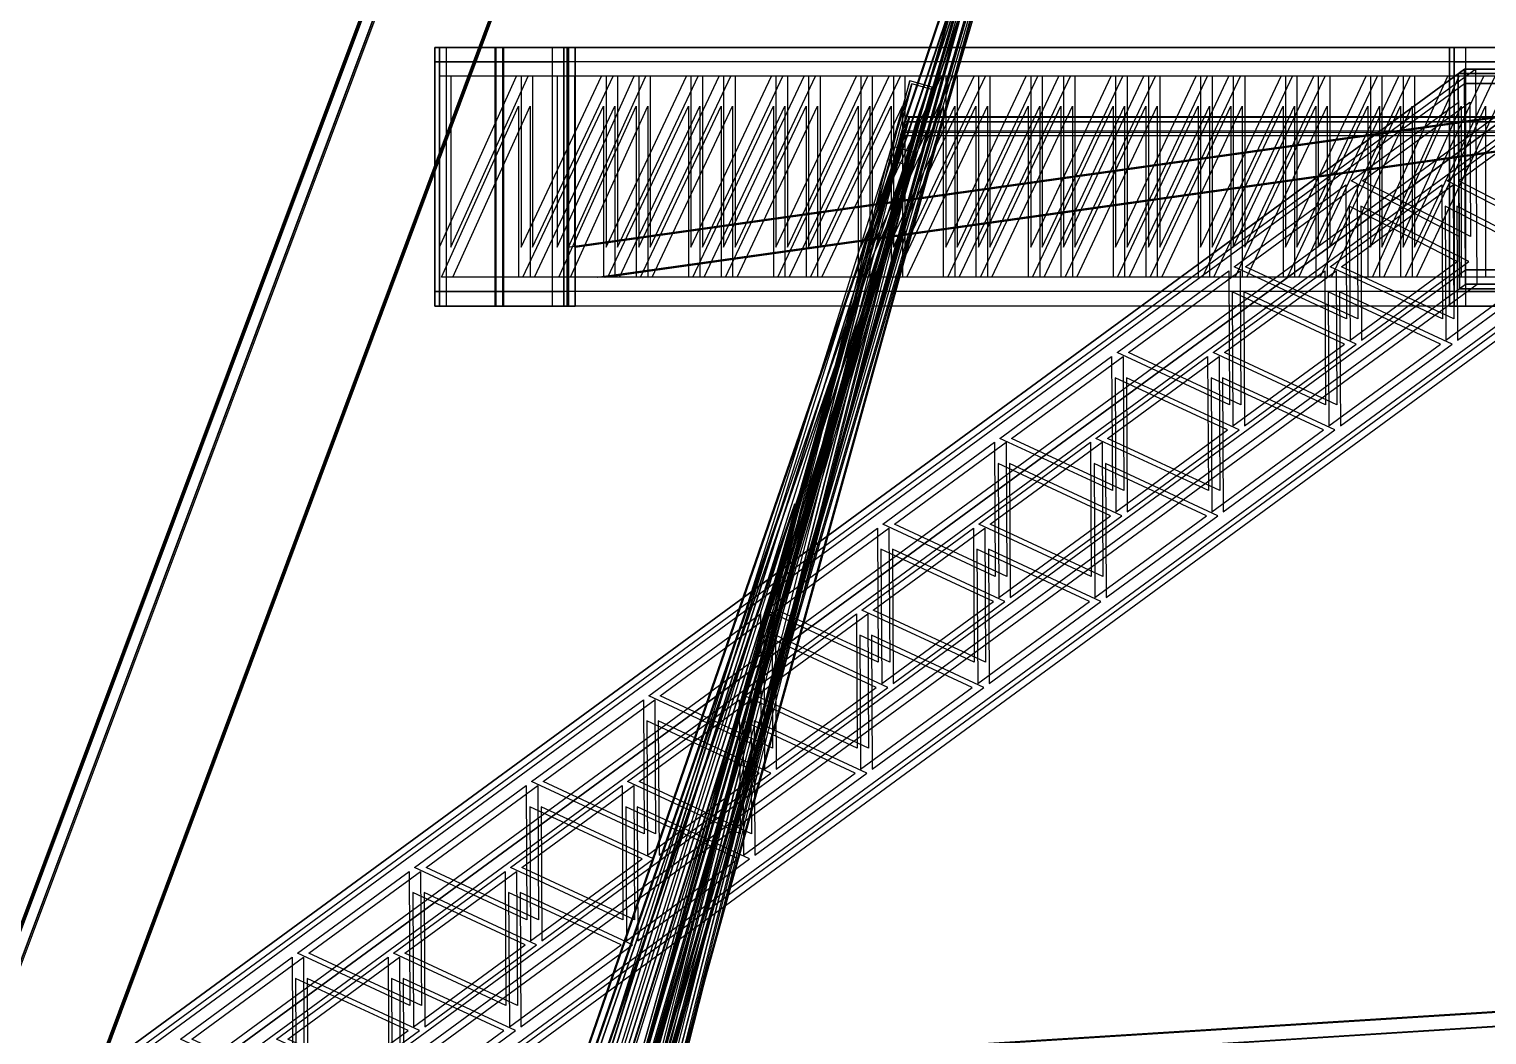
# Model space of a CAD drawing. Header units: millimetres. Extents: x -48000 to 1060615, y -2000 to 333000.
# Drawn here: x -27233 to -25205, y 38328 to 39728 of the extents above; entities that cross this region are included whole.
import ezdxf

# ---------------------------------------------------------------- set-up
doc = ezdxf.new("R2010")
doc.units = ezdxf.units.MM
doc.layers.add('D-STR-STRC', color=7, linetype='Continuous', lineweight=25)

msp = doc.modelspace()

# ---------------------------------------------------------------- linework, layer by layer
at = {"layer": 'D-STR-STRC'}
for points in [[(-26621.23, 37461.65), (-25802.5, 40264.84)], [(-26590.4, 37453.06), (-25771.68, 40256.26)], [(-26015.39, 39598.74), (-25808.32, 40213.24)], [(-25808.32, 40213.24), (-26015.39, 39598.74)], [(-26020.77, 39579.49), (-25813.66, 40193.97)], [(-25813.66, 40193.97), (-26020.77, 39579.49)], [(-26648.27, 37362.74), (-25829.54, 40165.93)], [(-26617.44, 37354.16), (-25798.72, 40157.35)], [(-31179.55, 27964.44), (-26661.6, 40035.56)], [(-31179.55, 27964.44), (-26661.6, 40035.56)], [(-31159.55, 27964.44), (-26641.6, 40035.56)], [(-25250.55, 39702.22), (-26668.67, 39702.22)], [(-26662.33, 39702.22), (-26668.67, 39702.22)], [(-25250.55, 39702.22), (-26668.67, 39702.22)], [(-26662.33, 39702.22), (-26668.67, 39702.22)], [(-4250.15, 39702.22), (-26584.55, 39702.22)], [(-26484.75, 39702.22), (-26584.55, 39702.22)], [(-4250.15, 39702.22), (-26584.55, 39702.22)], [(-26484.75, 39702.22), (-26584.55, 39702.22)], [(-4238.74, 39702.22), (-26573.15, 39702.22)], [(-26473.35, 39702.22), (-26573.15, 39702.22)], [(-4238.74, 39702.22), (-26573.15, 39702.22)], [(-26473.35, 39702.22), (-26573.15, 39702.22)], [(-25070.91, 39702.22), (-26489.03, 39702.22)], [(-26482.69, 39702.22), (-26489.03, 39702.22)], [(-25070.91, 39702.22), (-26489.03, 39702.22)], [(-26482.69, 39702.22), (-26489.03, 39702.22)], [(-25250.55, 39702.22), (-25256.88, 39702.22)], [(-25250.55, 39702.22), (-25256.88, 39702.22)], [(-27190.92, 38238.6), (-25236.25, 39671.93)], [(-27190.92, 38238.6), (-25236.25, 39671.93)], [(-27131.1, 38238.6), (-4260.15, 39671.93)], [(-27131.1, 38238.6), (-4260.15, 39671.93)], [(-27118.33, 38238.6), (-4247.37, 39671.93)], [(-27118.33, 38238.6), (-4247.37, 39671.93)], [(-27041.47, 38238.6), (-25086.8, 39671.93)], [(-27041.47, 38238.6), (-25086.8, 39671.93)], [(-25250.55, 39682.22), (-26668.67, 39682.22)], [(-25250.55, 39682.22), (-26668.67, 39682.22)], [(-4250.15, 39682.22), (-26584.55, 39682.22)], [(-4250.15, 39682.22), (-26584.55, 39682.22)], [(-4238.74, 39682.22), (-26573.15, 39682.22)], [(-4238.74, 39682.22), (-26573.15, 39682.22)], [(-25070.91, 39682.22), (-26489.03, 39682.22)], [(-25070.91, 39682.22), (-26489.03, 39682.22)], [(-25244.75, 39665.7), (-25236.25, 39671.93)], [(-25244.75, 39665.7), (-25236.25, 39671.93)], [(-27241.75, 35728.37), (-26004.94, 39651.31)], [(-27190.82, 38218.64), (-25236.15, 39651.97)], [(-27190.82, 38218.64), (-25236.15, 39651.97)], [(-27129.86, 38218.64), (-4258.9, 39651.97)], [(-27129.86, 38218.64), (-4258.9, 39651.97)], [(-27117.08, 38218.64), (-4246.13, 39651.97)], [(-27117.08, 38218.64), (-4246.13, 39651.97)], [(-27041.36, 38218.64), (-25086.69, 39651.97)], [(-27041.36, 38218.64), (-25086.69, 39651.97)], [(-26414.69, 38053.3), (-26007.7, 39655.63)], [(-27211, 35719.54), (-25974.19, 39642.48)], [(-26383.86, 38044.72), (-25976.88, 39647.04)], [(-26645.01, 37763.75), (-26008.87, 39605.44)], [(-26008.87, 39605.44), (-26645.01, 37763.75)], [(-26015.77, 39583.33), (-26008.45, 39604.53)], [(-26008.45, 39604.53), (-26015.77, 39583.33)], [(-26014.97, 39597.83), (-26012.43, 39605.37)], [(-26012.43, 39605.37), (-26014.97, 39597.83)], [(-26650.54, 37744.57), (-26014.29, 39586.23)], [(-26014.29, 39586.23), (-26650.54, 37744.57)], [(-27264.97, 35641.03), (-26028.17, 39563.98)], [(-27234.22, 35632.2), (-25997.42, 39555.15)], [(-26445.48, 37943.83), (-26038.49, 39546.15)], [(-26414.65, 37935.25), (-26007.66, 39537.57)], [(-27189.44, 37959.14), (-25234.77, 39392.47)], [(-27189.44, 37959.14), (-25234.77, 39392.47)], [(-27039.98, 37959.14), (-25085.31, 39392.47)], [(-27039.98, 37959.14), (-25085.31, 39392.47)], [(-27189.33, 37939.18), (-25234.66, 39372.51)], [(-27189.33, 37939.18), (-25234.66, 39372.51)], [(-27039.87, 37939.18), (-25085.21, 39372.51)], [(-27039.87, 37939.18), (-25085.21, 39372.51)], [(-25243.16, 39366.28), (-25234.66, 39372.51)], [(-25243.16, 39366.28), (-25234.66, 39372.51)], [(-25250.55, 39362.22), (-26668.67, 39362.22)], [(-25250.55, 39362.22), (-26668.67, 39362.22)], [(-4250.15, 39362.22), (-26584.55, 39362.22)], [(-4250.15, 39362.22), (-26584.55, 39362.22)], [(-4238.74, 39362.22), (-26573.15, 39362.22)], [(-4238.74, 39362.22), (-26573.15, 39362.22)], [(-25070.91, 39362.22), (-26489.03, 39362.22)], [(-25070.91, 39362.22), (-26489.03, 39362.22)], [(-25250.55, 39342.22), (-26668.67, 39342.22)], [(-26662.33, 39342.22), (-26668.67, 39342.22)], [(-25250.55, 39342.22), (-26668.67, 39342.22)], [(-26662.33, 39342.22), (-26668.67, 39342.22)], [(-4250.15, 39342.22), (-26584.55, 39342.22)], [(-26484.75, 39342.22), (-26584.55, 39342.22)], [(-4250.15, 39342.22), (-26584.55, 39342.22)], [(-26484.75, 39342.22), (-26584.55, 39342.22)], [(-4238.74, 39342.22), (-26573.15, 39342.22)], [(-26473.35, 39342.22), (-26573.15, 39342.22)], [(-4238.74, 39342.22), (-26573.15, 39342.22)], [(-26473.35, 39342.22), (-26573.15, 39342.22)], [(-25070.91, 39342.22), (-26489.03, 39342.22)], [(-26482.69, 39342.22), (-26489.03, 39342.22)], [(-25070.91, 39342.22), (-26489.03, 39342.22)], [(-26482.69, 39342.22), (-26489.03, 39342.22)], [(-25250.55, 39342.22), (-25256.88, 39342.22)], [(-25250.55, 39342.22), (-25256.88, 39342.22)]]:
    msp.add_lwpolyline(points, dxfattribs=at)
for points in [[(-26627.04, 37410.05), (-26015.39, 39598.74), (-25808.32, 40213.24)], [(-26627.04, 37410.05), (-25808.32, 40213.24), (-26422.38, 37996.42)], [(-26611.63, 37405.74), (-25999.98, 39594.43), (-25792.91, 40208.93)], [(-26611.62, 37405.77), (-25792.9, 40208.97), (-26406.96, 37992.15)], [(-26424.59, 37988.74), (-24805.72, 37988.95), (-24191.99, 40203.75), (-25810.87, 40203.55)], [(-26424.17, 37989.94), (-24805.3, 37990.14), (-24191.57, 40205.01), (-25810.44, 40204.8)], [(-26422.38, 37996.42), (-25808.32, 40213.24), (-26015.39, 39598.74)], [(-26421.67, 37997.12), (-24802.79, 37997.33), (-24189.03, 40212.54), (-25807.9, 40212.33)], [(-26421.67, 37997.12), (-24802.79, 37997.33), (-24189.03, 40212.54), (-25807.9, 40212.33)], [(-26406.96, 37992.15), (-25792.9, 40208.97), (-25999.97, 39594.47)], [(-31179.55, 27969.79), (-27590.48, 27969.79), (-23312.53, 40040.9), (-26661.6, 40040.9)], [(-31179.55, 27964.44), (-27590.48, 27964.44), (-23312.53, 40035.56), (-26661.6, 40035.56)], [(-27590.48, 27958.83), (-31179.55, 27958.83), (-26661.6, 40029.95), (-23312.53, 40029.95)], [(-31164.56, 27958.83), (-31164.56, 27958.83), (-26646.62, 40029.95), (-26646.62, 40029.95)], [(-26356.24, 38240.11), (-25864.31, 40016.04), (-26030.19, 39523.75)], [(-26340.82, 38235.84), (-25848.89, 40011.76), (-26014.78, 39519.48)], [(-27953.34, 36097.43), (-24894.29, 36097.43), (-23521.05, 39960.67), (-26511.54, 39960.67)], [(-27953.34, 36092.08), (-24894.29, 36092.08), (-23521.05, 39955.33), (-26511.54, 39955.33)], [(-27761.23, 37097.55), (-27761.23, 37097.55), (-26691.46, 39955.79), (-26691.46, 39955.79)], [(-24536.89, 37097.55), (-27578.09, 37097.55), (-26511.37, 39955.79), (-23520.89, 39955.79)], [(-27746.25, 37091.94), (-27746.25, 37091.94), (-26676.47, 39950.18), (-26676.47, 39950.18)], [(-24536.89, 37091.94), (-27578.09, 37091.94), (-26511.37, 39950.18), (-23520.89, 39950.18)], [(-26540.84, 37713.82), (-26056.46, 39447.1), (-25892.48, 39933.73)], [(-26525.43, 37709.52), (-26041.05, 39442.79), (-25877.07, 39929.43)], [(-26544.15, 37683.52), (-25894.07, 39909.29), (-26381.64, 38149.11)], [(-26528.73, 37679.25), (-25878.66, 39905.02), (-26366.22, 38144.84)], [(-26668.67, 39702.22), (-26489.03, 39702.22), (-26489.03, 39682.22), (-26668.67, 39682.22)], [(-25250.55, 39702.22), (-25250.55, 39342.22), (-26668.67, 39342.22), (-26668.67, 39702.22)], [(-26668.67, 39702.22), (-26489.03, 39702.22), (-26489.03, 39342.22), (-26668.67, 39342.22)], [(-26489.03, 39702.22), (-26668.67, 39702.22), (-26668.67, 39682.22), (-26489.03, 39682.22)], [(-25250.55, 39702.22), (-25250.55, 39342.22), (-26668.67, 39342.22), (-26668.67, 39702.22)], [(-26489.03, 39702.22), (-26668.67, 39702.22), (-26668.67, 39342.22), (-26489.03, 39342.22)], [(-26662.33, 39702.22), (-26482.69, 39702.22), (-26482.69, 39342.22), (-26662.33, 39342.22)], [(-26482.69, 39702.22), (-26662.33, 39702.22), (-26662.33, 39342.22), (-26482.69, 39342.22)], [(-25234.58, 39702.22), (-25234.58, 39342.22), (-26652.7, 39342.22), (-26652.7, 39702.22)], [(-25234.58, 39702.22), (-25234.58, 39342.22), (-26652.7, 39342.22), (-26652.7, 39702.22)], [(-26573.15, 39702.22), (-26584.55, 39702.22), (-26584.55, 39682.22), (-26573.15, 39682.22)], [(-4250.15, 39702.22), (-4250.15, 39342.22), (-26584.55, 39342.22), (-26584.55, 39702.22)], [(-26573.15, 39702.22), (-26584.55, 39702.22), (-26584.55, 39342.22), (-26573.15, 39342.22)], [(-26584.55, 39702.22), (-26573.15, 39702.22), (-26573.15, 39682.22), (-26584.55, 39682.22)], [(-4250.15, 39702.22), (-4250.15, 39342.22), (-26584.55, 39342.22), (-26584.55, 39702.22)], [(-26584.55, 39702.22), (-26573.15, 39702.22), (-26573.15, 39342.22), (-26584.55, 39342.22)], [(-4249.13, 39702.22), (-4249.13, 39342.22), (-26583.54, 39342.22), (-26583.54, 39702.22)], [(-4249.13, 39702.22), (-4249.13, 39342.22), (-26583.54, 39342.22), (-26583.54, 39702.22)], [(-4239.76, 39702.22), (-4239.76, 39342.22), (-26574.16, 39342.22), (-26574.16, 39702.22)], [(-4239.76, 39702.22), (-4239.76, 39342.22), (-26574.16, 39342.22), (-26574.16, 39702.22)], [(-4238.74, 39702.22), (-4238.74, 39342.22), (-26573.15, 39342.22), (-26573.15, 39702.22)], [(-4238.74, 39702.22), (-4238.74, 39342.22), (-26573.15, 39342.22), (-26573.15, 39702.22)], [(-25086.88, 39702.22), (-25086.88, 39342.22), (-26505, 39342.22), (-26505, 39702.22)], [(-25086.88, 39702.22), (-25086.88, 39342.22), (-26505, 39342.22), (-26505, 39702.22)], [(-25070.91, 39702.22), (-25070.91, 39342.22), (-26489.03, 39342.22), (-26489.03, 39702.22)], [(-25070.91, 39702.22), (-25070.91, 39342.22), (-26489.03, 39342.22), (-26489.03, 39702.22)], [(-26473.35, 39702.22), (-26484.75, 39702.22), (-26484.75, 39342.22), (-26473.35, 39342.22)], [(-26484.75, 39702.22), (-26473.35, 39702.22), (-26473.35, 39342.22), (-26484.75, 39342.22)], [(-25256.88, 39702.22), (-25077.25, 39702.22), (-25077.25, 39342.22), (-25256.88, 39342.22)], [(-25077.25, 39702.22), (-25256.88, 39702.22), (-25256.88, 39342.22), (-25077.25, 39342.22)], [(-25250.55, 39702.22), (-25070.91, 39702.22), (-25070.91, 39682.22), (-25250.55, 39682.22)], [(-25250.55, 39702.22), (-25070.91, 39702.22), (-25070.91, 39342.22), (-25250.55, 39342.22)], [(-25070.91, 39702.22), (-25250.55, 39702.22), (-25250.55, 39682.22), (-25070.91, 39682.22)], [(-25070.91, 39702.22), (-25250.55, 39702.22), (-25250.55, 39342.22), (-25070.91, 39342.22)], [(-27190.92, 38238.6), (-27189.33, 37939.18), (-25234.66, 39372.51), (-25236.25, 39671.93)], [(-27190.92, 38238.6), (-27189.33, 37939.18), (-25234.66, 39372.51), (-25236.25, 39671.93)], [(-27174.98, 38238.6), (-27173.39, 37939.18), (-25218.72, 39372.51), (-25220.31, 39671.93)], [(-27174.98, 38238.6), (-27173.39, 37939.18), (-25218.72, 39372.51), (-25220.31, 39671.93)], [(-27131.1, 38238.6), (-27112.47, 37939.18), (-4241.52, 39372.51), (-4260.15, 39671.93)], [(-27131.1, 38238.6), (-27112.47, 37939.18), (-4241.52, 39372.51), (-4260.15, 39671.93)], [(-27129.74, 38238.6), (-27111.11, 37939.18), (-4240.15, 39372.51), (-4258.78, 39671.93)], [(-27129.74, 38238.6), (-27111.11, 37939.18), (-4240.15, 39372.51), (-4258.78, 39671.93)], [(-27119.69, 38238.6), (-27101.06, 37939.18), (-4230.11, 39372.51), (-4248.73, 39671.93)], [(-27119.69, 38238.6), (-27101.06, 37939.18), (-4230.11, 39372.51), (-4248.73, 39671.93)], [(-27118.33, 38238.6), (-27099.7, 37939.18), (-4228.74, 39372.51), (-4247.37, 39671.93)], [(-27118.33, 38238.6), (-27099.7, 37939.18), (-4228.74, 39372.51), (-4247.37, 39671.93)], [(-27057.41, 38238.6), (-27055.82, 37939.18), (-25101.15, 39372.51), (-25102.74, 39671.93)], [(-27057.41, 38238.6), (-27055.82, 37939.18), (-25101.15, 39372.51), (-25102.74, 39671.93)], [(-27041.47, 38238.6), (-27039.87, 37939.18), (-25085.21, 39372.51), (-25086.8, 39671.93)], [(-27041.47, 38238.6), (-27039.87, 37939.18), (-25085.21, 39372.51), (-25086.8, 39671.93)], [(-25086.8, 39671.93), (-25236.25, 39671.93), (-25236.15, 39651.97), (-25086.69, 39651.97)], [(-25086.8, 39671.93), (-25236.25, 39671.93), (-25234.66, 39372.51), (-25085.21, 39372.51)], [(-25236.25, 39671.93), (-25086.8, 39671.93), (-25086.69, 39651.97), (-25236.15, 39651.97)], [(-25236.25, 39671.93), (-25086.8, 39671.93), (-25085.21, 39372.51), (-25234.66, 39372.51)], [(-26554.9, 39662.22), (-26662.33, 39662.22), (-26662.33, 39424.22)], [(-26554.9, 39662.22), (-26662.33, 39662.22), (-26662.33, 39424.22)], [(-26538.93, 39662.22), (-26646.36, 39662.22), (-26646.36, 39424.22)], [(-26538.93, 39662.22), (-26646.36, 39662.22), (-26646.36, 39424.22)], [(-26436.72, 39662.22), (-26548.75, 39662.22), (-26548.75, 39424.22)], [(-26436.72, 39662.22), (-26548.75, 39662.22), (-26548.75, 39424.22)], [(-26420.75, 39662.22), (-26532.78, 39662.22), (-26532.78, 39424.22)], [(-26420.75, 39662.22), (-26532.78, 39662.22), (-26532.78, 39424.22)], [(-26391.23, 39662.22), (-26498.66, 39662.22), (-26498.66, 39424.22)], [(-26391.23, 39662.22), (-26498.66, 39662.22), (-26498.66, 39424.22)], [(-24792.71, 39662.22), (-26484.75, 39662.22), (-26484.75, 39424.22)], [(-24792.71, 39662.22), (-26484.75, 39662.22), (-26484.75, 39424.22)], [(-24791.7, 39662.22), (-26483.74, 39662.22), (-26483.74, 39424.22)], [(-24791.7, 39662.22), (-26483.74, 39662.22), (-26483.74, 39424.22)], [(-26375.26, 39662.22), (-26482.69, 39662.22), (-26482.69, 39424.22)], [(-26375.26, 39662.22), (-26482.69, 39662.22), (-26482.69, 39424.22)], [(-24782.32, 39662.22), (-26474.36, 39662.22), (-26474.36, 39424.22)], [(-24782.32, 39662.22), (-26474.36, 39662.22), (-26474.36, 39424.22)], [(-24781.31, 39662.22), (-26473.35, 39662.22), (-26473.35, 39424.22)], [(-24781.31, 39662.22), (-26473.35, 39662.22), (-26473.35, 39424.22)], [(-26318.54, 39662.22), (-26430.57, 39662.22), (-26430.57, 39424.22)], [(-26318.54, 39662.22), (-26430.57, 39662.22), (-26430.57, 39424.22)], [(-26302.57, 39662.22), (-26414.6, 39662.22), (-26414.6, 39424.22)], [(-26302.57, 39662.22), (-26414.6, 39662.22), (-26414.6, 39424.22)], [(-26273.05, 39662.22), (-26385.08, 39662.22), (-26385.08, 39424.22)], [(-26273.05, 39662.22), (-26385.08, 39662.22), (-26385.08, 39424.22)], [(-26257.08, 39662.22), (-26369.11, 39662.22), (-26369.11, 39424.22)], [(-26257.08, 39662.22), (-26369.11, 39662.22), (-26369.11, 39424.22)], [(-26200.37, 39662.22), (-26312.4, 39662.22), (-26312.4, 39424.22)], [(-26200.37, 39662.22), (-26312.4, 39662.22), (-26312.4, 39424.22)], [(-26184.4, 39662.22), (-26296.43, 39662.22), (-26296.43, 39424.22)], [(-26184.4, 39662.22), (-26296.43, 39662.22), (-26296.43, 39424.22)], [(-26154.87, 39662.22), (-26266.9, 39662.22), (-26266.9, 39424.22)], [(-26154.87, 39662.22), (-26266.9, 39662.22), (-26266.9, 39424.22)], [(-26138.9, 39662.22), (-26250.93, 39662.22), (-26250.93, 39424.22)], [(-26138.9, 39662.22), (-26250.93, 39662.22), (-26250.93, 39424.22)], [(-26082.19, 39662.22), (-26194.22, 39662.22), (-26194.22, 39424.22)], [(-26082.19, 39662.22), (-26194.22, 39662.22), (-26194.22, 39424.22)], [(-26066.22, 39662.22), (-26178.25, 39662.22), (-26178.25, 39424.22)], [(-26066.22, 39662.22), (-26178.25, 39662.22), (-26178.25, 39424.22)], [(-26036.7, 39662.22), (-26148.73, 39662.22), (-26148.73, 39424.22)], [(-26036.7, 39662.22), (-26148.73, 39662.22), (-26148.73, 39424.22)], [(-26020.73, 39662.22), (-26132.76, 39662.22), (-26132.76, 39424.22)], [(-26020.73, 39662.22), (-26132.76, 39662.22), (-26132.76, 39424.22)], [(-25964.01, 39662.22), (-26076.04, 39662.22), (-26076.04, 39424.22)], [(-25964.01, 39662.22), (-26076.04, 39662.22), (-26076.04, 39424.22)], [(-25948.04, 39662.22), (-26060.07, 39662.22), (-26060.07, 39424.22)], [(-25948.04, 39662.22), (-26060.07, 39662.22), (-26060.07, 39424.22)], [(-26007.66, 39537.57), (-25976.88, 39647.04), (-26007.7, 39655.63), (-26038.49, 39546.15)], [(-25918.52, 39662.22), (-26030.55, 39662.22), (-26030.55, 39424.22)], [(-25918.52, 39662.22), (-26030.55, 39662.22), (-26030.55, 39424.22)], [(-25997.42, 39555.15), (-25974.19, 39642.48), (-26004.94, 39651.31), (-26028.17, 39563.98)], [(-25902.55, 39662.22), (-26014.58, 39662.22), (-26014.58, 39424.22)], [(-25902.55, 39662.22), (-26014.58, 39662.22), (-26014.58, 39424.22)], [(-25845.84, 39662.22), (-25957.87, 39662.22), (-25957.87, 39424.22)], [(-25845.84, 39662.22), (-25957.87, 39662.22), (-25957.87, 39424.22)], [(-25829.87, 39662.22), (-25941.9, 39662.22), (-25941.9, 39424.22)], [(-25829.87, 39662.22), (-25941.9, 39662.22), (-25941.9, 39424.22)], [(-25800.34, 39662.22), (-25912.37, 39662.22), (-25912.37, 39424.22)], [(-25800.34, 39662.22), (-25912.37, 39662.22), (-25912.37, 39424.22)], [(-25784.37, 39662.22), (-25896.4, 39662.22), (-25896.4, 39424.22)], [(-25784.37, 39662.22), (-25896.4, 39662.22), (-25896.4, 39424.22)], [(-25727.66, 39662.22), (-25839.69, 39662.22), (-25839.69, 39424.22)], [(-25727.66, 39662.22), (-25839.69, 39662.22), (-25839.69, 39424.22)], [(-25711.69, 39662.22), (-25823.72, 39662.22), (-25823.72, 39424.22)], [(-25711.69, 39662.22), (-25823.72, 39662.22), (-25823.72, 39424.22)], [(-25682.17, 39662.22), (-25794.2, 39662.22), (-25794.2, 39424.22)], [(-25682.17, 39662.22), (-25794.2, 39662.22), (-25794.2, 39424.22)], [(-25666.2, 39662.22), (-25778.23, 39662.22), (-25778.23, 39424.22)], [(-25666.2, 39662.22), (-25778.23, 39662.22), (-25778.23, 39424.22)], [(-25609.48, 39662.22), (-25721.51, 39662.22), (-25721.51, 39424.22)], [(-25609.48, 39662.22), (-25721.51, 39662.22), (-25721.51, 39424.22)], [(-25593.51, 39662.22), (-25705.54, 39662.22), (-25705.54, 39424.22)], [(-25593.51, 39662.22), (-25705.54, 39662.22), (-25705.54, 39424.22)], [(-25563.99, 39662.22), (-25676.02, 39662.22), (-25676.02, 39424.22)], [(-25563.99, 39662.22), (-25676.02, 39662.22), (-25676.02, 39424.22)], [(-25548.02, 39662.22), (-25660.05, 39662.22), (-25660.05, 39424.22)], [(-25548.02, 39662.22), (-25660.05, 39662.22), (-25660.05, 39424.22)], [(-25491.31, 39662.22), (-25603.34, 39662.22), (-25603.34, 39424.22)], [(-25491.31, 39662.22), (-25603.34, 39662.22), (-25603.34, 39424.22)], [(-25475.34, 39662.22), (-25587.37, 39662.22), (-25587.37, 39424.22)], [(-25475.34, 39662.22), (-25587.37, 39662.22), (-25587.37, 39424.22)], [(-25445.81, 39662.22), (-25557.84, 39662.22), (-25557.84, 39424.22)], [(-25445.81, 39662.22), (-25557.84, 39662.22), (-25557.84, 39424.22)], [(-25429.84, 39662.22), (-25541.87, 39662.22), (-25541.87, 39424.22)], [(-25429.84, 39662.22), (-25541.87, 39662.22), (-25541.87, 39424.22)], [(-25373.13, 39662.22), (-25485.16, 39662.22), (-25485.16, 39424.22)], [(-25373.13, 39662.22), (-25485.16, 39662.22), (-25485.16, 39424.22)], [(-25357.16, 39662.22), (-25469.19, 39662.22), (-25469.19, 39424.22)], [(-25357.16, 39662.22), (-25469.19, 39662.22), (-25469.19, 39424.22)], [(-25327.63, 39662.22), (-25439.67, 39662.22), (-25439.67, 39424.22)], [(-25327.63, 39662.22), (-25439.67, 39662.22), (-25439.67, 39424.22)], [(-25311.67, 39662.22), (-25423.7, 39662.22), (-25423.7, 39424.22)], [(-25311.67, 39662.22), (-25423.7, 39662.22), (-25423.7, 39424.22)], [(-25259.55, 39662.22), (-25366.98, 39662.22), (-25366.98, 39424.22)], [(-25259.55, 39662.22), (-25366.98, 39662.22), (-25366.98, 39424.22)], [(-25243.58, 39662.22), (-25351.01, 39662.22), (-25351.01, 39424.22)], [(-25243.58, 39662.22), (-25351.01, 39662.22), (-25351.01, 39424.22)], [(-25209.46, 39662.22), (-25321.49, 39662.22), (-25321.49, 39424.22)], [(-25209.46, 39662.22), (-25321.49, 39662.22), (-25321.49, 39424.22)], [(-25193.49, 39662.22), (-25305.52, 39662.22), (-25305.52, 39424.22)], [(-25193.49, 39662.22), (-25305.52, 39662.22), (-25305.52, 39424.22)], [(-25095.3, 39665.7), (-25244.75, 39665.7), (-25243.16, 39366.28), (-25093.7, 39366.28)], [(-25244.75, 39665.7), (-25095.3, 39665.7), (-25093.7, 39366.28), (-25243.16, 39366.28)], [(-26552.23, 39620.22), (-26552.23, 39382.22), (-26659.67, 39382.22)], [(-26552.23, 39620.22), (-26552.23, 39382.22), (-26659.67, 39382.22)], [(-26536.27, 39620.22), (-26536.27, 39382.22), (-26643.7, 39382.22)], [(-26536.27, 39620.22), (-26536.27, 39382.22), (-26643.7, 39382.22)], [(-26434.06, 39620.22), (-26434.06, 39382.22), (-26546.09, 39382.22)], [(-26434.06, 39620.22), (-26434.06, 39382.22), (-26546.09, 39382.22)], [(-26418.09, 39620.22), (-26418.09, 39382.22), (-26530.12, 39382.22)], [(-26418.09, 39620.22), (-26418.09, 39382.22), (-26530.12, 39382.22)], [(-26388.56, 39620.22), (-26388.56, 39382.22), (-26496, 39382.22)], [(-26388.56, 39620.22), (-26388.56, 39382.22), (-26496, 39382.22)], [(-26372.6, 39620.22), (-26372.6, 39382.22), (-26480.03, 39382.22)], [(-26372.6, 39620.22), (-26372.6, 39382.22), (-26480.03, 39382.22)], [(-24750.8, 39620.22), (-24750.8, 39382.22), (-26442.84, 39382.22)], [(-24750.8, 39620.22), (-24750.8, 39382.22), (-26442.84, 39382.22)], [(-24749.78, 39620.22), (-24749.78, 39382.22), (-26441.82, 39382.22)], [(-24749.78, 39620.22), (-24749.78, 39382.22), (-26441.82, 39382.22)], [(-24740.4, 39620.22), (-24740.4, 39382.22), (-26432.45, 39382.22)], [(-24740.4, 39620.22), (-24740.4, 39382.22), (-26432.45, 39382.22)], [(-24739.39, 39620.22), (-24739.39, 39382.22), (-26431.43, 39382.22)], [(-24739.39, 39620.22), (-24739.39, 39382.22), (-26431.43, 39382.22)], [(-26315.88, 39620.22), (-26315.88, 39382.22), (-26427.91, 39382.22)], [(-26315.88, 39620.22), (-26315.88, 39382.22), (-26427.91, 39382.22)], [(-26299.91, 39620.22), (-26299.91, 39382.22), (-26411.94, 39382.22)], [(-26299.91, 39620.22), (-26299.91, 39382.22), (-26411.94, 39382.22)], [(-26270.39, 39620.22), (-26270.39, 39382.22), (-26382.42, 39382.22)], [(-26270.39, 39620.22), (-26270.39, 39382.22), (-26382.42, 39382.22)], [(-26254.42, 39620.22), (-26254.42, 39382.22), (-26366.45, 39382.22)], [(-26254.42, 39620.22), (-26254.42, 39382.22), (-26366.45, 39382.22)], [(-26197.7, 39620.22), (-26197.7, 39382.22), (-26309.73, 39382.22)], [(-26197.7, 39620.22), (-26197.7, 39382.22), (-26309.73, 39382.22)], [(-26181.74, 39620.22), (-26181.74, 39382.22), (-26293.77, 39382.22)], [(-26181.74, 39620.22), (-26181.74, 39382.22), (-26293.77, 39382.22)], [(-26152.21, 39620.22), (-26152.21, 39382.22), (-26264.24, 39382.22)], [(-26152.21, 39620.22), (-26152.21, 39382.22), (-26264.24, 39382.22)], [(-26136.24, 39620.22), (-26136.24, 39382.22), (-26248.27, 39382.22)], [(-26136.24, 39620.22), (-26136.24, 39382.22), (-26248.27, 39382.22)], [(-26079.53, 39620.22), (-26079.53, 39382.22), (-26191.56, 39382.22)], [(-26079.53, 39620.22), (-26079.53, 39382.22), (-26191.56, 39382.22)], [(-26063.56, 39620.22), (-26063.56, 39382.22), (-26175.59, 39382.22)], [(-26063.56, 39620.22), (-26063.56, 39382.22), (-26175.59, 39382.22)], [(-26034.03, 39620.22), (-26034.03, 39382.22), (-26146.06, 39382.22)], [(-26034.03, 39620.22), (-26034.03, 39382.22), (-26146.06, 39382.22)], [(-26018.07, 39620.22), (-26018.07, 39382.22), (-26130.1, 39382.22)], [(-26018.07, 39620.22), (-26018.07, 39382.22), (-26130.1, 39382.22)], [(-25961.35, 39620.22), (-25961.35, 39382.22), (-26073.38, 39382.22)], [(-25961.35, 39620.22), (-25961.35, 39382.22), (-26073.38, 39382.22)], [(-25945.38, 39620.22), (-25945.38, 39382.22), (-26057.41, 39382.22)], [(-25945.38, 39620.22), (-25945.38, 39382.22), (-26057.41, 39382.22)], [(-25915.86, 39620.22), (-25915.86, 39382.22), (-26027.89, 39382.22)], [(-25915.86, 39620.22), (-25915.86, 39382.22), (-26027.89, 39382.22)], [(-25899.89, 39620.22), (-25899.89, 39382.22), (-26011.92, 39382.22)], [(-25899.89, 39620.22), (-25899.89, 39382.22), (-26011.92, 39382.22)], [(-25843.17, 39620.22), (-25843.17, 39382.22), (-25955.2, 39382.22)], [(-25843.17, 39620.22), (-25843.17, 39382.22), (-25955.2, 39382.22)], [(-25827.21, 39620.22), (-25827.21, 39382.22), (-25939.24, 39382.22)], [(-25827.21, 39620.22), (-25827.21, 39382.22), (-25939.24, 39382.22)], [(-25797.68, 39620.22), (-25797.68, 39382.22), (-25909.71, 39382.22)], [(-25797.68, 39620.22), (-25797.68, 39382.22), (-25909.71, 39382.22)], [(-25781.71, 39620.22), (-25781.71, 39382.22), (-25893.74, 39382.22)], [(-25781.71, 39620.22), (-25781.71, 39382.22), (-25893.74, 39382.22)], [(-25725, 39620.22), (-25725, 39382.22), (-25837.03, 39382.22)], [(-25725, 39620.22), (-25725, 39382.22), (-25837.03, 39382.22)], [(-25709.03, 39620.22), (-25709.03, 39382.22), (-25821.06, 39382.22)], [(-25709.03, 39620.22), (-25709.03, 39382.22), (-25821.06, 39382.22)], [(-25679.5, 39620.22), (-25679.5, 39382.22), (-25791.53, 39382.22)], [(-25679.5, 39620.22), (-25679.5, 39382.22), (-25791.53, 39382.22)], [(-25663.54, 39620.22), (-25663.54, 39382.22), (-25775.57, 39382.22)], [(-25663.54, 39620.22), (-25663.54, 39382.22), (-25775.57, 39382.22)], [(-25606.82, 39620.22), (-25606.82, 39382.22), (-25718.85, 39382.22)], [(-25606.82, 39620.22), (-25606.82, 39382.22), (-25718.85, 39382.22)], [(-25590.85, 39620.22), (-25590.85, 39382.22), (-25702.88, 39382.22)], [(-25590.85, 39620.22), (-25590.85, 39382.22), (-25702.88, 39382.22)], [(-25561.33, 39620.22), (-25561.33, 39382.22), (-25673.36, 39382.22)], [(-25561.33, 39620.22), (-25561.33, 39382.22), (-25673.36, 39382.22)], [(-25545.36, 39620.22), (-25545.36, 39382.22), (-25657.39, 39382.22)], [(-25545.36, 39620.22), (-25545.36, 39382.22), (-25657.39, 39382.22)], [(-25488.64, 39620.22), (-25488.64, 39382.22), (-25600.67, 39382.22)], [(-25488.64, 39620.22), (-25488.64, 39382.22), (-25600.67, 39382.22)], [(-25472.68, 39620.22), (-25472.68, 39382.22), (-25584.71, 39382.22)], [(-25472.68, 39620.22), (-25472.68, 39382.22), (-25584.71, 39382.22)], [(-25443.15, 39620.22), (-25443.15, 39382.22), (-25555.18, 39382.22)], [(-25443.15, 39620.22), (-25443.15, 39382.22), (-25555.18, 39382.22)], [(-25427.18, 39620.22), (-25427.18, 39382.22), (-25539.21, 39382.22)], [(-25427.18, 39620.22), (-25427.18, 39382.22), (-25539.21, 39382.22)], [(-25370.47, 39620.22), (-25370.47, 39382.22), (-25482.5, 39382.22)], [(-25370.47, 39620.22), (-25370.47, 39382.22), (-25482.5, 39382.22)], [(-25354.5, 39620.22), (-25354.5, 39382.22), (-25466.53, 39382.22)], [(-25354.5, 39620.22), (-25354.5, 39382.22), (-25466.53, 39382.22)], [(-25324.97, 39620.22), (-25324.97, 39382.22), (-25437, 39382.22)], [(-25324.97, 39620.22), (-25324.97, 39382.22), (-25437, 39382.22)], [(-25309.01, 39620.22), (-25309.01, 39382.22), (-25421.04, 39382.22)], [(-25309.01, 39620.22), (-25309.01, 39382.22), (-25421.04, 39382.22)], [(-25393.79, 39516.33), (-25244.54, 39625.78), (-25243.55, 39439.14)], [(-25393.79, 39516.33), (-25244.54, 39625.78), (-25243.55, 39439.14)], [(-25377.85, 39516.33), (-25228.6, 39625.78), (-25227.6, 39439.14)], [(-25377.85, 39516.33), (-25228.6, 39625.78), (-25227.6, 39439.14)], [(-25256.88, 39620.22), (-25256.88, 39382.22), (-25364.32, 39382.22)], [(-25256.88, 39620.22), (-25256.88, 39382.22), (-25364.32, 39382.22)], [(-25240.92, 39620.22), (-25240.92, 39382.22), (-25348.35, 39382.22)], [(-25240.92, 39620.22), (-25240.92, 39382.22), (-25348.35, 39382.22)], [(-25206.8, 39620.22), (-25206.8, 39382.22), (-25318.83, 39382.22)], [(-25206.8, 39620.22), (-25206.8, 39382.22), (-25318.83, 39382.22)], [(-25190.83, 39620.22), (-25190.83, 39382.22), (-25302.86, 39382.22)], [(-25190.83, 39620.22), (-25190.83, 39382.22), (-25302.86, 39382.22)], [(-25260.27, 39516.33), (-25111.03, 39625.78), (-25110.03, 39439.14)], [(-25260.27, 39516.33), (-25111.03, 39625.78), (-25110.03, 39439.14)], [(-25244.33, 39516.33), (-25095.08, 39625.78), (-25094.09, 39439.14)], [(-25244.33, 39516.33), (-25095.08, 39625.78), (-25094.09, 39439.14)], [(-27245.67, 35682.49), (-26645.01, 37763.75), (-26008.87, 39605.44)], [(-27245.67, 35682.49), (-26008.87, 39605.44), (-26620.52, 37439.81)], [(-27230.31, 35678.03), (-26629.65, 37759.29), (-25993.5, 39600.98)], [(-27230.29, 35678.12), (-25993.48, 39601.06), (-26605.13, 37435.43)], [(-26620.52, 37439.81), (-26008.87, 39605.44), (-26645.01, 37763.75)], [(-26605.13, 37435.44), (-25993.48, 39601.07), (-26629.62, 37759.38)], [(-26422.38, 37996.42), (-26015.39, 39598.74), (-26627.04, 37410.05)], [(-26626.33, 37410.75), (-25007.46, 37410.95), (-24396.1, 39598.04), (-26014.97, 39597.83)], [(-26626.33, 37410.75), (-25007.46, 37410.95), (-24396.1, 39598.04), (-26014.97, 39597.83)], [(-26623.82, 37417.93), (-25004.95, 37418.14), (-24393.57, 39605.57), (-26012.43, 39605.37)], [(-26623.82, 37417.93), (-25004.95, 37418.14), (-24393.57, 39605.57), (-26012.43, 39605.37)], [(-26619.8, 37440.5), (-25000.94, 37440.71), (-24389.58, 39604.74), (-26008.45, 39604.53)], [(-26619.8, 37440.5), (-25000.94, 37440.71), (-24389.58, 39604.74), (-26008.45, 39604.53)], [(-26406.97, 37992.11), (-25999.98, 39594.43), (-26611.63, 37405.74)], [(-26020.77, 39579.49), (-24400.77, 39579.49), (-24395.39, 39598.74), (-26015.39, 39598.74)], [(-26020.77, 39579.49), (-24400.77, 39579.49), (-24395.39, 39598.74), (-26015.39, 39598.74)], [(-26014.29, 39586.23), (-24394.29, 39586.23), (-24388.87, 39605.44), (-26008.87, 39605.44)], [(-26014.29, 39586.23), (-24394.29, 39586.23), (-24388.87, 39605.44), (-26008.87, 39605.44)], [(-26627, 37420.27), (-25008.14, 37420.48), (-24396.91, 39583.54), (-26015.77, 39583.33)], [(-26627, 37420.27), (-25008.14, 37420.48), (-24396.91, 39583.54), (-26015.77, 39583.33)], [(-25556.68, 39396.89), (-25401.27, 39510.85), (-25400.27, 39324.21)], [(-25556.68, 39396.89), (-25401.27, 39510.85), (-25400.27, 39324.21)], [(-25540.73, 39396.89), (-25385.32, 39510.85), (-25384.33, 39324.21)], [(-25540.73, 39396.89), (-25385.32, 39510.85), (-25384.33, 39324.21)], [(-25423.16, 39396.89), (-25267.75, 39510.85), (-25266.76, 39324.21)], [(-25423.16, 39396.89), (-25267.75, 39510.85), (-25266.76, 39324.21)], [(-25407.22, 39396.89), (-25251.81, 39510.85), (-25250.82, 39324.21)], [(-25407.22, 39396.89), (-25251.81, 39510.85), (-25250.82, 39324.21)], [(-25396.42, 39481.34), (-25395.42, 39294.71), (-25246.18, 39404.15)], [(-25396.42, 39481.34), (-25395.42, 39294.71), (-25246.18, 39404.15)], [(-25380.48, 39481.34), (-25379.48, 39294.71), (-25230.23, 39404.15)], [(-25380.48, 39481.34), (-25379.48, 39294.71), (-25230.23, 39404.15)], [(-25262.9, 39481.34), (-25261.91, 39294.71), (-25112.66, 39404.15)], [(-25262.9, 39481.34), (-25261.91, 39294.71), (-25112.66, 39404.15)], [(-25246.96, 39481.34), (-25245.97, 39294.71), (-25096.72, 39404.15)], [(-25246.96, 39481.34), (-25245.97, 39294.71), (-25096.72, 39404.15)], [(-25719.57, 39277.45), (-25564.16, 39391.41), (-25563.16, 39204.77)], [(-25719.57, 39277.45), (-25564.16, 39391.41), (-25563.16, 39204.77)], [(-25703.62, 39277.45), (-25548.21, 39391.41), (-25547.22, 39204.77)], [(-25703.62, 39277.45), (-25548.21, 39391.41), (-25547.22, 39204.77)], [(-25586.05, 39277.45), (-25430.64, 39391.41), (-25429.65, 39204.77)], [(-25586.05, 39277.45), (-25430.64, 39391.41), (-25429.65, 39204.77)], [(-25570.11, 39277.45), (-25414.7, 39391.41), (-25413.71, 39204.77)], [(-25570.11, 39277.45), (-25414.7, 39391.41), (-25413.71, 39204.77)], [(-25085.31, 39392.47), (-25234.77, 39392.47), (-25234.66, 39372.51), (-25085.21, 39372.51)], [(-25234.77, 39392.47), (-25085.31, 39392.47), (-25085.21, 39372.51), (-25234.66, 39372.51)], [(-26668.67, 39362.22), (-26489.03, 39362.22), (-26489.03, 39342.22), (-26668.67, 39342.22)], [(-26489.03, 39362.22), (-26668.67, 39362.22), (-26668.67, 39342.22), (-26489.03, 39342.22)], [(-26572.2, 37625.78), (-26083.3, 39356.79), (-26591.77, 37884.71)], [(-26573.15, 39362.22), (-26584.55, 39362.22), (-26584.55, 39342.22), (-26573.15, 39342.22)], [(-26584.55, 39362.22), (-26573.15, 39362.22), (-26573.15, 39342.22), (-26584.55, 39342.22)], [(-26556.81, 37621.41), (-26067.91, 39352.42), (-26576.39, 37880.34)], [(-26407.21, 38074.61), (-26081.96, 39355.15), (-26570.77, 37605.99)], [(-26391.8, 38070.3), (-26066.55, 39350.84), (-26555.37, 37601.68)], [(-25559.31, 39361.9), (-25558.31, 39175.26), (-25402.9, 39289.22)], [(-25559.31, 39361.9), (-25558.31, 39175.26), (-25402.9, 39289.22)], [(-25543.36, 39361.9), (-25542.37, 39175.26), (-25386.96, 39289.22)], [(-25543.36, 39361.9), (-25542.37, 39175.26), (-25386.96, 39289.22)], [(-25425.79, 39361.9), (-25424.8, 39175.26), (-25269.39, 39289.22)], [(-25425.79, 39361.9), (-25424.8, 39175.26), (-25269.39, 39289.22)], [(-25409.85, 39361.9), (-25408.86, 39175.26), (-25253.45, 39289.22)], [(-25409.85, 39361.9), (-25408.86, 39175.26), (-25253.45, 39289.22)], [(-25250.55, 39362.22), (-25070.91, 39362.22), (-25070.91, 39342.22), (-25250.55, 39342.22)], [(-25070.91, 39362.22), (-25250.55, 39362.22), (-25250.55, 39342.22), (-25070.91, 39342.22)], [(-25882.45, 39158), (-25727.04, 39271.96), (-25726.05, 39085.32)], [(-25882.45, 39158), (-25727.04, 39271.96), (-25726.05, 39085.32)], [(-25866.51, 39158), (-25711.1, 39271.96), (-25710.11, 39085.32)], [(-25866.51, 39158), (-25711.1, 39271.96), (-25710.11, 39085.32)], [(-25748.94, 39158), (-25593.53, 39271.96), (-25592.54, 39085.32)], [(-25748.94, 39158), (-25593.53, 39271.96), (-25592.54, 39085.32)], [(-25733, 39158), (-25577.59, 39271.96), (-25576.6, 39085.32)], [(-25733, 39158), (-25577.59, 39271.96), (-25576.6, 39085.32)], [(-27079.45, 36187.06), (-26115.22, 39245.42), (-26592.07, 37557.08)], [(-27064.06, 36182.69), (-26099.84, 39241.04), (-26576.69, 37552.7)], [(-25722.2, 39242.45), (-25721.2, 39055.82), (-25565.79, 39169.78)], [(-25722.2, 39242.45), (-25721.2, 39055.82), (-25565.79, 39169.78)], [(-25706.25, 39242.45), (-25705.26, 39055.82), (-25549.85, 39169.78)], [(-25706.25, 39242.45), (-25705.26, 39055.82), (-25549.85, 39169.78)], [(-25588.68, 39242.45), (-25587.69, 39055.82), (-25432.28, 39169.78)], [(-25588.68, 39242.45), (-25587.69, 39055.82), (-25432.28, 39169.78)], [(-25572.74, 39242.45), (-25571.75, 39055.82), (-25416.34, 39169.78)], [(-25572.74, 39242.45), (-25571.75, 39055.82), (-25416.34, 39169.78)], [(-26045.34, 39038.56), (-25889.93, 39152.52), (-25888.94, 38965.88)], [(-26045.34, 39038.56), (-25889.93, 39152.52), (-25888.94, 38965.88)], [(-26029.4, 39038.56), (-25873.99, 39152.52), (-25873, 38965.88)], [(-26029.4, 39038.56), (-25873.99, 39152.52), (-25873, 38965.88)], [(-25911.83, 39038.56), (-25756.42, 39152.52), (-25755.43, 38965.88)], [(-25911.83, 39038.56), (-25756.42, 39152.52), (-25755.43, 38965.88)], [(-25895.89, 39038.56), (-25740.48, 39152.52), (-25739.49, 38965.88)], [(-25895.89, 39038.56), (-25740.48, 39152.52), (-25739.49, 38965.88)], [(-25885.08, 39123.01), (-25884.09, 38936.37), (-25728.68, 39050.33)], [(-25885.08, 39123.01), (-25884.09, 38936.37), (-25728.68, 39050.33)], [(-25869.14, 39123.01), (-25868.15, 38936.37), (-25712.74, 39050.33)], [(-25869.14, 39123.01), (-25868.15, 38936.37), (-25712.74, 39050.33)], [(-25751.57, 39123.01), (-25750.58, 38936.37), (-25595.17, 39050.33)], [(-25751.57, 39123.01), (-25750.58, 38936.37), (-25595.17, 39050.33)], [(-25735.63, 39123.01), (-25734.64, 38936.37), (-25579.23, 39050.33)], [(-25735.63, 39123.01), (-25734.64, 38936.37), (-25579.23, 39050.33)], [(-27138.28, 36041.47), (-26674.34, 37649.01), (-26182.98, 39071.52)], [(-27122.92, 36037.01), (-26658.97, 37644.56), (-26167.62, 39067.06)], [(-26208.23, 38919.11), (-26052.82, 39033.07), (-26051.83, 38846.44)], [(-26208.23, 38919.11), (-26052.82, 39033.07), (-26051.83, 38846.44)], [(-26192.29, 38919.11), (-26036.88, 39033.07), (-26035.89, 38846.44)], [(-26192.29, 38919.11), (-26036.88, 39033.07), (-26035.89, 38846.44)], [(-26074.72, 38919.11), (-25919.31, 39033.07), (-25918.32, 38846.44)], [(-26074.72, 38919.11), (-25919.31, 39033.07), (-25918.32, 38846.44)], [(-26058.78, 38919.11), (-25903.37, 39033.07), (-25902.38, 38846.44)], [(-26058.78, 38919.11), (-25903.37, 39033.07), (-25902.38, 38846.44)], [(-26047.97, 39003.56), (-26046.98, 38816.93), (-25891.57, 38930.89)], [(-26047.97, 39003.56), (-26046.98, 38816.93), (-25891.57, 38930.89)], [(-26032.03, 39003.56), (-26031.04, 38816.93), (-25875.63, 38930.89)], [(-26032.03, 39003.56), (-26031.04, 38816.93), (-25875.63, 38930.89)], [(-25914.46, 39003.56), (-25913.47, 38816.93), (-25758.06, 38930.89)], [(-25914.46, 39003.56), (-25913.47, 38816.93), (-25758.06, 38930.89)], [(-25898.52, 39003.56), (-25897.53, 38816.93), (-25742.12, 38930.89)], [(-25898.52, 39003.56), (-25897.53, 38816.93), (-25742.12, 38930.89)], [(-26371.12, 38799.67), (-26215.71, 38913.63), (-26214.72, 38726.99)], [(-26371.12, 38799.67), (-26215.71, 38913.63), (-26214.72, 38726.99)], [(-26355.18, 38799.67), (-26199.77, 38913.63), (-26198.78, 38726.99)], [(-26355.18, 38799.67), (-26199.77, 38913.63), (-26198.78, 38726.99)], [(-26237.61, 38799.67), (-26082.2, 38913.63), (-26081.21, 38726.99)], [(-26237.61, 38799.67), (-26082.2, 38913.63), (-26081.21, 38726.99)], [(-26221.67, 38799.67), (-26066.26, 38913.63), (-26065.26, 38726.99)], [(-26221.67, 38799.67), (-26066.26, 38913.63), (-26065.26, 38726.99)], [(-26210.86, 38884.12), (-26209.87, 38697.48), (-26054.46, 38811.44)], [(-26210.86, 38884.12), (-26209.87, 38697.48), (-26054.46, 38811.44)], [(-26194.92, 38884.12), (-26193.93, 38697.48), (-26038.52, 38811.44)], [(-26194.92, 38884.12), (-26193.93, 38697.48), (-26038.52, 38811.44)], [(-26077.35, 38884.12), (-26076.36, 38697.48), (-25920.95, 38811.44)], [(-26077.35, 38884.12), (-26076.36, 38697.48), (-25920.95, 38811.44)], [(-26061.41, 38884.12), (-26060.42, 38697.48), (-25905, 38811.44)], [(-26061.41, 38884.12), (-26060.42, 38697.48), (-25905, 38811.44)], [(-26534.01, 38680.22), (-26378.6, 38794.18), (-26377.61, 38607.55)], [(-26534.01, 38680.22), (-26378.6, 38794.18), (-26377.61, 38607.55)], [(-26518.07, 38680.22), (-26362.66, 38794.18), (-26361.67, 38607.55)], [(-26518.07, 38680.22), (-26362.66, 38794.18), (-26361.67, 38607.55)], [(-26400.5, 38680.22), (-26245.09, 38794.18), (-26244.1, 38607.55)], [(-26400.5, 38680.22), (-26245.09, 38794.18), (-26244.1, 38607.55)], [(-26384.56, 38680.22), (-26229.15, 38794.18), (-26228.15, 38607.55)], [(-26384.56, 38680.22), (-26229.15, 38794.18), (-26228.15, 38607.55)], [(-26373.75, 38764.68), (-26372.76, 38578.04), (-26217.35, 38692)], [(-26373.75, 38764.68), (-26372.76, 38578.04), (-26217.35, 38692)], [(-26357.81, 38764.68), (-26356.82, 38578.04), (-26201.41, 38692)], [(-26357.81, 38764.68), (-26356.82, 38578.04), (-26201.41, 38692)], [(-26240.24, 38764.68), (-26239.25, 38578.04), (-26083.84, 38692)], [(-26240.24, 38764.68), (-26239.25, 38578.04), (-26083.84, 38692)], [(-26224.3, 38764.68), (-26223.3, 38578.04), (-26067.89, 38692)], [(-26224.3, 38764.68), (-26223.3, 38578.04), (-26067.89, 38692)], [(-26696.9, 38560.78), (-26541.49, 38674.74), (-26540.5, 38488.1)], [(-26696.9, 38560.78), (-26541.49, 38674.74), (-26540.5, 38488.1)], [(-26680.96, 38560.78), (-26525.55, 38674.74), (-26524.56, 38488.1)], [(-26680.96, 38560.78), (-26525.55, 38674.74), (-26524.56, 38488.1)], [(-26563.39, 38560.78), (-26407.98, 38674.74), (-26406.98, 38488.1)], [(-26563.39, 38560.78), (-26407.98, 38674.74), (-26406.98, 38488.1)], [(-26547.45, 38560.78), (-26392.04, 38674.74), (-26391.04, 38488.1)], [(-26547.45, 38560.78), (-26392.04, 38674.74), (-26391.04, 38488.1)], [(-26536.64, 38645.23), (-26535.65, 38458.59), (-26380.24, 38572.55)], [(-26536.64, 38645.23), (-26535.65, 38458.59), (-26380.24, 38572.55)], [(-26520.7, 38645.23), (-26519.71, 38458.59), (-26364.3, 38572.55)], [(-26520.7, 38645.23), (-26519.71, 38458.59), (-26364.3, 38572.55)], [(-26403.13, 38645.23), (-26402.14, 38458.59), (-26246.73, 38572.55)], [(-26403.13, 38645.23), (-26402.14, 38458.59), (-26246.73, 38572.55)], [(-26387.19, 38645.23), (-26386.19, 38458.59), (-26230.78, 38572.55)], [(-26387.19, 38645.23), (-26386.19, 38458.59), (-26230.78, 38572.55)], [(-26859.79, 38441.33), (-26704.38, 38555.29), (-26703.39, 38368.66)], [(-26859.79, 38441.33), (-26704.38, 38555.29), (-26703.39, 38368.66)], [(-26843.85, 38441.33), (-26688.44, 38555.29), (-26687.45, 38368.66)], [(-26843.85, 38441.33), (-26688.44, 38555.29), (-26687.45, 38368.66)], [(-26726.28, 38441.33), (-26570.87, 38555.29), (-26569.87, 38368.66)], [(-26726.28, 38441.33), (-26570.87, 38555.29), (-26569.87, 38368.66)], [(-26710.33, 38441.33), (-26554.92, 38555.29), (-26553.93, 38368.66)], [(-26710.33, 38441.33), (-26554.92, 38555.29), (-26553.93, 38368.66)], [(-26699.53, 38525.79), (-26698.54, 38339.15), (-26543.13, 38453.11)], [(-26699.53, 38525.79), (-26698.54, 38339.15), (-26543.13, 38453.11)], [(-26683.59, 38525.79), (-26682.6, 38339.15), (-26527.19, 38453.11)], [(-26683.59, 38525.79), (-26682.6, 38339.15), (-26527.19, 38453.11)], [(-26566.02, 38525.79), (-26565.02, 38339.15), (-26409.61, 38453.11)], [(-26566.02, 38525.79), (-26565.02, 38339.15), (-26409.61, 38453.11)], [(-26550.07, 38525.79), (-26549.08, 38339.15), (-26393.67, 38453.11)], [(-26550.07, 38525.79), (-26549.08, 38339.15), (-26393.67, 38453.11)], [(-27022.68, 38321.89), (-26867.27, 38435.85), (-26866.28, 38249.21)], [(-27022.68, 38321.89), (-26867.27, 38435.85), (-26866.28, 38249.21)], [(-27006.74, 38321.89), (-26851.33, 38435.85), (-26850.33, 38249.21)], [(-27006.74, 38321.89), (-26851.33, 38435.85), (-26850.33, 38249.21)], [(-26889.17, 38321.89), (-26733.76, 38435.85), (-26732.76, 38249.21)], [(-26889.17, 38321.89), (-26733.76, 38435.85), (-26732.76, 38249.21)], [(-26873.22, 38321.89), (-26717.81, 38435.85), (-26716.82, 38249.21)], [(-26873.22, 38321.89), (-26717.81, 38435.85), (-26716.82, 38249.21)], [(-26862.42, 38406.34), (-26861.43, 38219.71), (-26706.02, 38333.67)], [(-26862.42, 38406.34), (-26861.43, 38219.71), (-26706.02, 38333.67)], [(-26846.48, 38406.34), (-26845.48, 38219.71), (-26690.07, 38333.67)], [(-26846.48, 38406.34), (-26845.48, 38219.71), (-26690.07, 38333.67)], [(-26728.91, 38406.34), (-26727.91, 38219.71), (-26572.5, 38333.67)], [(-26728.91, 38406.34), (-26727.91, 38219.71), (-26572.5, 38333.67)], [(-26712.96, 38406.34), (-26711.97, 38219.71), (-26556.56, 38333.67)], [(-26712.96, 38406.34), (-26711.97, 38219.71), (-26556.56, 38333.67)]]:
    msp.add_lwpolyline(points, close=True, dxfattribs=at)

doc.saveas('drawing.dxf')
